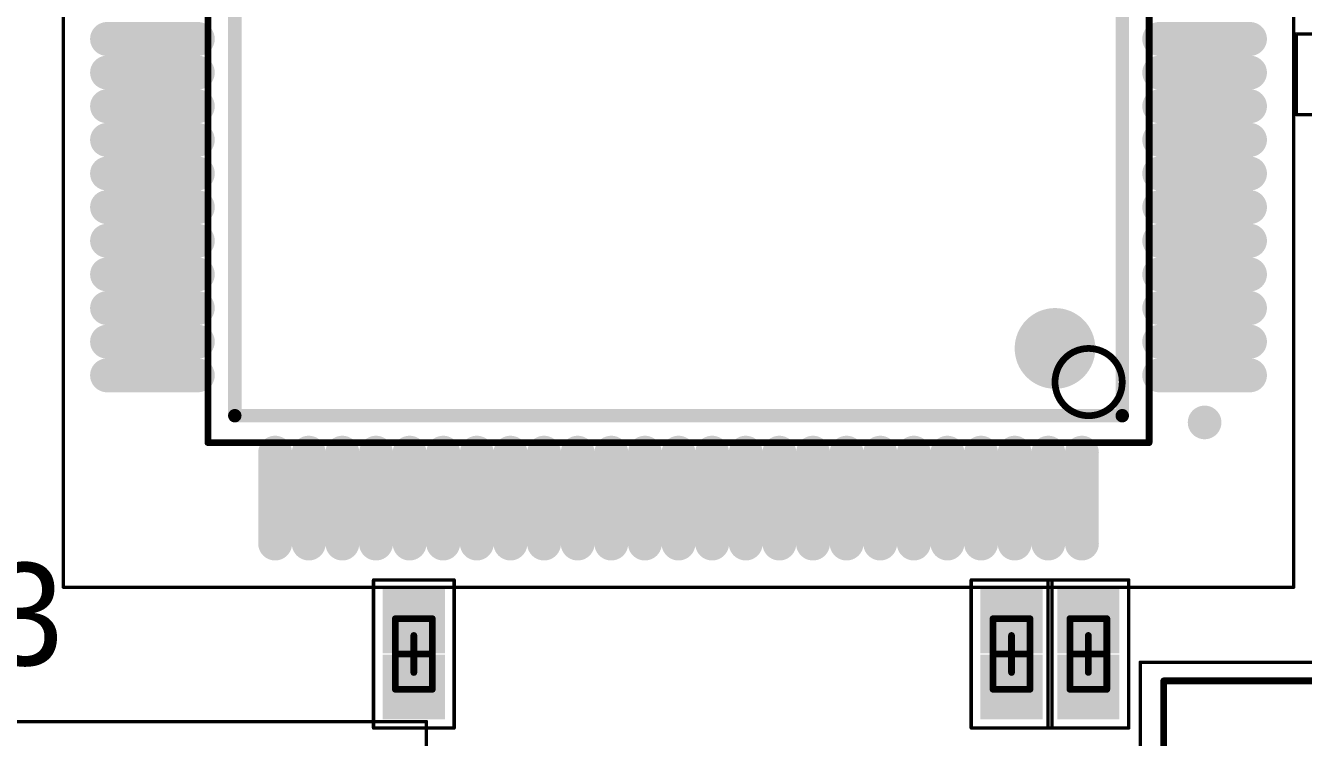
# Model space of a CAD drawing. Header units: millimetres. Extents: x 0 to 100, y 0 to 100.
# Drawn here: x 33.34 to 52.35, y 33.83 to 44.41 of the extents above; entities that cross this region are included whole.
import ezdxf

# ---------------------------------------------------------------- set-up
doc = ezdxf.new("R2010")
doc.units = ezdxf.units.MM
for name, color, linetype in [('Mechanical13', 56, 'Continuous'), ('Mechanical15', 56, 'Continuous'), ('TopLayer', 1, 'Continuous'), ('TopOverlay', 2, 'Continuous'), ('TopPaste', 8, 'Continuous'), ('TopSolder', 216, 'Continuous')]:
    doc.layers.add(name, color=color, linetype=linetype)

msp = doc.modelspace()

# ---------------------------------------------------------------- linework, layer by layer
at = {"layer": 'Mechanical13', "const_width": 0.1}
for points in [[(36.053, 38.212), (36.053, 52.212)], [(50.053, 38.212), (50.053, 52.212)], [(36.053, 38.212), (50.053, 38.212)], [(38.841, 35.595), (39.391, 35.595)], [(38.841, 34.545), (38.841, 35.595)], [(39.391, 34.545), (39.391, 35.595)], [(47.731, 35.595), (48.281, 35.595)], [(47.731, 34.545), (47.731, 35.595)], [(48.281, 34.545), (48.281, 35.595)], [(48.874, 35.595), (49.424, 35.595)], [(48.874, 34.545), (48.874, 35.595)], [(49.424, 34.545), (49.424, 35.595)], [(38.841, 34.545), (39.391, 34.545)], [(47.731, 34.545), (48.281, 34.545)], [(48.874, 34.545), (49.424, 34.545)], [(50.271, 29.083), (50.271, 34.671)], [(50.271, 34.671), (69.971, 34.671)]]:
    msp.add_lwpolyline(points, dxfattribs=at)
at = {"layer": 'Mechanical13'}
for points, const_width in [([(49.653, 39.112, 1), (48.653, 39.112, 1)], 0.1), ([(48.628, 39.112, 1), (48.678, 39.112, 1)], 0.05), ([(49.628, 39.112, 1), (49.678, 39.112, 1)], 0.05), ([(36.028, 38.212, 1), (36.078, 38.212, 1)], 0.05), ([(36.028, 38.212, 1), (36.078, 38.212, 1)], 0.05), ([(50.028, 38.212, 1), (50.078, 38.212, 1)], 0.05), ([(50.028, 38.212, 1), (50.078, 38.212, 1)], 0.05), ([(38.816, 35.595, 1), (38.866, 35.595, 1)], 0.05), ([(38.816, 35.595, 1), (38.866, 35.595, 1)], 0.05), ([(39.366, 35.595, 1), (39.416, 35.595, 1)], 0.05), ([(39.366, 35.595, 1), (39.416, 35.595, 1)], 0.05), ([(47.706, 35.595, 1), (47.756, 35.595, 1)], 0.05), ([(47.706, 35.595, 1), (47.756, 35.595, 1)], 0.05), ([(48.256, 35.595, 1), (48.306, 35.595, 1)], 0.05), ([(48.256, 35.595, 1), (48.306, 35.595, 1)], 0.05), ([(48.849, 35.595, 1), (48.899, 35.595, 1)], 0.05), ([(48.849, 35.595, 1), (48.899, 35.595, 1)], 0.05), ([(49.399, 35.595, 1), (49.449, 35.595, 1)], 0.05), ([(49.399, 35.595, 1), (49.449, 35.595, 1)], 0.05), ([(38.816, 34.545, 1), (38.866, 34.545, 1)], 0.05), ([(38.816, 34.545, 1), (38.866, 34.545, 1)], 0.05), ([(39.366, 34.545, 1), (39.416, 34.545, 1)], 0.05), ([(39.366, 34.545, 1), (39.416, 34.545, 1)], 0.05), ([(47.706, 34.545, 1), (47.756, 34.545, 1)], 0.05), ([(47.706, 34.545, 1), (47.756, 34.545, 1)], 0.05), ([(48.256, 34.545, 1), (48.306, 34.545, 1)], 0.05), ([(48.256, 34.545, 1), (48.306, 34.545, 1)], 0.05), ([(48.849, 34.545, 1), (48.899, 34.545, 1)], 0.05), ([(48.849, 34.545, 1), (48.899, 34.545, 1)], 0.05), ([(49.399, 34.545, 1), (49.449, 34.545, 1)], 0.05), ([(49.399, 34.545, 1), (49.449, 34.545, 1)], 0.05), ([(50.246, 34.671, 1), (50.296, 34.671, 1)], 0.05), ([(50.246, 34.671, 1), (50.296, 34.671, 1)], 0.05)]:
    msp.add_lwpolyline(points, format="xyb", close=True, dxfattribs=dict(at, const_width=const_width))
at = {"layer": 'Mechanical15'}
for points, const_width in [([(33.903, 36.062), (33.903, 54.362)], 0.05), ([(52.203, 36.062), (52.203, 54.362)], 0.05), ([(52.24, 43.088), (52.24, 44.288)], 0.05), ([(52.24, 44.288), (54.44, 44.288)], 0.05), ([(52.24, 43.088), (54.44, 43.088)], 0.05), ([(38.516, 36.17), (39.716, 36.17)], 0.05), ([(38.516, 33.97), (38.516, 36.17)], 0.05), ([(39.716, 33.97), (39.716, 36.17)], 0.05), ([(47.406, 36.17), (48.606, 36.17)], 0.05), ([(47.406, 33.97), (47.406, 36.17)], 0.05), ([(48.549, 36.17), (49.749, 36.17)], 0.05), ([(48.549, 33.97), (48.549, 36.17)], 0.05), ([(48.606, 33.97), (48.606, 36.17)], 0.05), ([(49.749, 33.97), (49.749, 36.17)], 0.05), ([(33.903, 36.062), (52.203, 36.062)], 0.05), ([(39.116, 34.795), (39.116, 35.345)], 0.1), ([(48.006, 34.795), (48.006, 35.345)], 0.1), ([(49.149, 34.795), (49.149, 35.345)], 0.1), ([(38.841, 35.07), (39.391, 35.07)], 0.1), ([(47.731, 35.07), (48.281, 35.07)], 0.1), ([(48.874, 35.07), (49.424, 35.07)], 0.1), ([(49.921, 28.807), (49.921, 34.947)], 0.05), ([(49.921, 34.947), (70.221, 34.947)], 0.05), ([(31.054, 34.065), (39.304, 34.065)], 0.05), ([(39.304, 28.165), (39.304, 34.065)], 0.05), ([(38.516, 33.97), (39.716, 33.97)], 0.05), ([(47.406, 33.97), (48.606, 33.97)], 0.05), ([(48.549, 33.97), (49.749, 33.97)], 0.05)]:
    msp.add_lwpolyline(points, dxfattribs=dict(at, const_width=const_width))
for points, const_width in [([(52.228, 44.288, 1), (52.252, 44.288, 1)], 0.025), ([(52.228, 44.288, 1), (52.252, 44.288, 1)], 0.025), ([(52.228, 43.088, 1), (52.252, 43.088, 1)], 0.025), ([(52.228, 43.088, 1), (52.252, 43.088, 1)], 0.025), ([(38.504, 36.17, 1), (38.529, 36.17, 1)], 0.025), ([(38.504, 36.17, 1), (38.529, 36.17, 1)], 0.025), ([(39.704, 36.17, 1), (39.729, 36.17, 1)], 0.025), ([(39.704, 36.17, 1), (39.729, 36.17, 1)], 0.025), ([(47.394, 36.17, 1), (47.419, 36.17, 1)], 0.025), ([(47.394, 36.17, 1), (47.419, 36.17, 1)], 0.025), ([(48.537, 36.17, 1), (48.562, 36.17, 1)], 0.025), ([(48.537, 36.17, 1), (48.562, 36.17, 1)], 0.025), ([(48.594, 36.17, 1), (48.619, 36.17, 1)], 0.025), ([(48.594, 36.17, 1), (48.619, 36.17, 1)], 0.025), ([(49.737, 36.17, 1), (49.762, 36.17, 1)], 0.025), ([(49.737, 36.17, 1), (49.762, 36.17, 1)], 0.025), ([(33.891, 36.062, 1), (33.915, 36.062, 1)], 0.025), ([(33.891, 36.062, 1), (33.915, 36.062, 1)], 0.025), ([(52.191, 36.062, 1), (52.216, 36.062, 1)], 0.025), ([(52.191, 36.062, 1), (52.216, 36.062, 1)], 0.025), ([(39.091, 35.345, 1), (39.141, 35.345, 1)], 0.05), ([(47.981, 35.345, 1), (48.031, 35.345, 1)], 0.05), ([(49.124, 35.345, 1), (49.174, 35.345, 1)], 0.05), ([(38.816, 35.07, 1), (38.866, 35.07, 1)], 0.05), ([(39.366, 35.07, 1), (39.416, 35.07, 1)], 0.05), ([(47.706, 35.07, 1), (47.756, 35.07, 1)], 0.05), ([(48.256, 35.07, 1), (48.306, 35.07, 1)], 0.05), ([(48.849, 35.07, 1), (48.899, 35.07, 1)], 0.05), ([(49.399, 35.07, 1), (49.449, 35.07, 1)], 0.05), ([(39.091, 34.795, 1), (39.141, 34.795, 1)], 0.05), ([(47.981, 34.795, 1), (48.031, 34.795, 1)], 0.05), ([(49.124, 34.795, 1), (49.174, 34.795, 1)], 0.05), ([(49.908, 34.947, 1), (49.933, 34.947, 1)], 0.025), ([(49.908, 34.947, 1), (49.933, 34.947, 1)], 0.025), ([(39.292, 34.065, 1), (39.316, 34.065, 1)], 0.025), ([(39.292, 34.065, 1), (39.316, 34.065, 1)], 0.025), ([(38.504, 33.97, 1), (38.529, 33.97, 1)], 0.025), ([(38.504, 33.97, 1), (38.529, 33.97, 1)], 0.025), ([(39.704, 33.97, 1), (39.729, 33.97, 1)], 0.025), ([(39.704, 33.97, 1), (39.729, 33.97, 1)], 0.025), ([(47.394, 33.97, 1), (47.419, 33.97, 1)], 0.025), ([(47.394, 33.97, 1), (47.419, 33.97, 1)], 0.025), ([(48.537, 33.97, 1), (48.562, 33.97, 1)], 0.025), ([(48.537, 33.97, 1), (48.562, 33.97, 1)], 0.025), ([(48.594, 33.97, 1), (48.619, 33.97, 1)], 0.025), ([(48.594, 33.97, 1), (48.619, 33.97, 1)], 0.025), ([(49.737, 33.97, 1), (49.762, 33.97, 1)], 0.025), ([(49.737, 33.97, 1), (49.762, 33.97, 1)], 0.025)]:
    msp.add_lwpolyline(points, format="xyb", close=True, dxfattribs=dict(at, const_width=const_width))
at = {"layer": 'TopLayer', "const_width": 0.3}
for points in [[(35.903, 44.212), (34.553, 44.212)], [(51.553, 44.212), (50.203, 44.212)], [(35.903, 43.712), (34.553, 43.712)], [(51.553, 43.712), (50.203, 43.712)], [(35.903, 43.212), (34.553, 43.212)], [(51.553, 43.212), (50.203, 43.212)], [(35.903, 42.712), (34.553, 42.712)], [(51.553, 42.712), (50.203, 42.712)], [(35.903, 42.212), (34.553, 42.212)], [(51.553, 42.212), (50.203, 42.212)], [(35.903, 41.712), (34.553, 41.712)], [(51.553, 41.712), (50.203, 41.712)], [(35.903, 41.212), (34.553, 41.212)], [(51.553, 41.212), (50.203, 41.212)], [(35.903, 40.712), (34.553, 40.712)], [(51.553, 40.712), (50.203, 40.712)], [(35.903, 40.212), (34.553, 40.212)], [(51.553, 40.212), (50.203, 40.212)], [(35.903, 39.712), (34.553, 39.712)], [(51.553, 39.712), (50.203, 39.712)], [(35.903, 39.212), (34.553, 39.212)], [(51.553, 39.212), (50.203, 39.212)], [(37.053, 36.712), (37.053, 38.062)], [(37.553, 36.712), (37.553, 38.062)], [(38.053, 36.712), (38.053, 38.062)], [(38.553, 36.712), (38.553, 38.062)], [(39.053, 36.712), (39.053, 38.062)], [(39.553, 36.712), (39.553, 38.062)], [(40.053, 36.712), (40.053, 38.062)], [(40.553, 36.712), (40.553, 38.062)], [(41.053, 36.712), (41.053, 38.062)], [(41.553, 36.712), (41.553, 38.062)], [(42.053, 36.712), (42.053, 38.062)], [(42.553, 36.712), (42.553, 38.062)], [(43.053, 36.712), (43.053, 38.062)], [(43.553, 36.712), (43.553, 38.062)], [(44.053, 36.712), (44.053, 38.062)], [(44.553, 36.712), (44.553, 38.062)], [(45.053, 36.712), (45.053, 38.062)], [(45.553, 36.712), (45.553, 38.062)], [(46.053, 36.712), (46.053, 38.062)], [(46.553, 36.712), (46.553, 38.062)], [(47.053, 36.712), (47.053, 38.062)], [(47.553, 36.712), (47.553, 38.062)], [(48.053, 36.712), (48.053, 38.062)], [(48.553, 36.712), (48.553, 38.062)], [(49.053, 36.712), (49.053, 38.062)]]:
    msp.add_lwpolyline(points, dxfattribs=at)
at = {"layer": 'TopLayer', "const_width": 0.15}
for points in [[(34.478, 44.212, 1), (34.628, 44.212, 1)], [(35.828, 44.212, 1), (35.978, 44.212, 1)], [(50.128, 44.212, 1), (50.278, 44.212, 1)], [(51.478, 44.212, 1), (51.628, 44.212, 1)], [(34.478, 43.712, 1), (34.628, 43.712, 1)], [(35.828, 43.712, 1), (35.978, 43.712, 1)], [(50.128, 43.712, 1), (50.278, 43.712, 1)], [(51.478, 43.712, 1), (51.628, 43.712, 1)], [(34.478, 43.212, 1), (34.628, 43.212, 1)], [(35.828, 43.212, 1), (35.978, 43.212, 1)], [(50.128, 43.212, 1), (50.278, 43.212, 1)], [(51.478, 43.212, 1), (51.628, 43.212, 1)], [(34.478, 42.712, 1), (34.628, 42.712, 1)], [(35.828, 42.712, 1), (35.978, 42.712, 1)], [(50.128, 42.712, 1), (50.278, 42.712, 1)], [(51.478, 42.712, 1), (51.628, 42.712, 1)], [(34.478, 42.212, 1), (34.628, 42.212, 1)], [(35.828, 42.212, 1), (35.978, 42.212, 1)], [(50.128, 42.212, 1), (50.278, 42.212, 1)], [(51.478, 42.212, 1), (51.628, 42.212, 1)], [(34.478, 41.712, 1), (34.628, 41.712, 1)], [(35.828, 41.712, 1), (35.978, 41.712, 1)], [(50.128, 41.712, 1), (50.278, 41.712, 1)], [(51.478, 41.712, 1), (51.628, 41.712, 1)], [(34.478, 41.212, 1), (34.628, 41.212, 1)], [(35.828, 41.212, 1), (35.978, 41.212, 1)], [(50.128, 41.212, 1), (50.278, 41.212, 1)], [(51.478, 41.212, 1), (51.628, 41.212, 1)], [(34.478, 40.712, 1), (34.628, 40.712, 1)], [(35.828, 40.712, 1), (35.978, 40.712, 1)], [(50.128, 40.712, 1), (50.278, 40.712, 1)], [(51.478, 40.712, 1), (51.628, 40.712, 1)], [(34.478, 40.212, 1), (34.628, 40.212, 1)], [(35.828, 40.212, 1), (35.978, 40.212, 1)], [(50.128, 40.212, 1), (50.278, 40.212, 1)], [(51.478, 40.212, 1), (51.628, 40.212, 1)], [(34.478, 39.712, 1), (34.628, 39.712, 1)], [(35.828, 39.712, 1), (35.978, 39.712, 1)], [(50.128, 39.712, 1), (50.278, 39.712, 1)], [(51.478, 39.712, 1), (51.628, 39.712, 1)], [(34.478, 39.212, 1), (34.628, 39.212, 1)], [(35.828, 39.212, 1), (35.978, 39.212, 1)], [(50.128, 39.212, 1), (50.278, 39.212, 1)], [(51.478, 39.212, 1), (51.628, 39.212, 1)], [(36.978, 38.062, 1), (37.128, 38.062, 1)], [(37.478, 38.062, 1), (37.628, 38.062, 1)], [(37.978, 38.062, 1), (38.128, 38.062, 1)], [(38.478, 38.062, 1), (38.628, 38.062, 1)], [(38.978, 38.062, 1), (39.128, 38.062, 1)], [(39.478, 38.062, 1), (39.628, 38.062, 1)], [(39.978, 38.062, 1), (40.128, 38.062, 1)], [(40.478, 38.062, 1), (40.628, 38.062, 1)], [(40.978, 38.062, 1), (41.128, 38.062, 1)], [(41.478, 38.062, 1), (41.628, 38.062, 1)], [(41.978, 38.062, 1), (42.128, 38.062, 1)], [(42.478, 38.062, 1), (42.628, 38.062, 1)], [(42.978, 38.062, 1), (43.128, 38.062, 1)], [(43.478, 38.062, 1), (43.628, 38.062, 1)], [(43.978, 38.062, 1), (44.128, 38.062, 1)], [(44.478, 38.062, 1), (44.628, 38.062, 1)], [(44.978, 38.062, 1), (45.128, 38.062, 1)], [(45.478, 38.062, 1), (45.628, 38.062, 1)], [(45.978, 38.062, 1), (46.128, 38.062, 1)], [(46.478, 38.062, 1), (46.628, 38.062, 1)], [(46.978, 38.062, 1), (47.128, 38.062, 1)], [(47.478, 38.062, 1), (47.628, 38.062, 1)], [(47.978, 38.062, 1), (48.128, 38.062, 1)], [(48.478, 38.062, 1), (48.628, 38.062, 1)], [(48.978, 38.062, 1), (49.128, 38.062, 1)], [(36.978, 36.712, 1), (37.128, 36.712, 1)], [(37.478, 36.712, 1), (37.628, 36.712, 1)], [(37.978, 36.712, 1), (38.128, 36.712, 1)], [(38.478, 36.712, 1), (38.628, 36.712, 1)], [(38.978, 36.712, 1), (39.128, 36.712, 1)], [(39.478, 36.712, 1), (39.628, 36.712, 1)], [(39.978, 36.712, 1), (40.128, 36.712, 1)], [(40.478, 36.712, 1), (40.628, 36.712, 1)], [(40.978, 36.712, 1), (41.128, 36.712, 1)], [(41.478, 36.712, 1), (41.628, 36.712, 1)], [(41.978, 36.712, 1), (42.128, 36.712, 1)], [(42.478, 36.712, 1), (42.628, 36.712, 1)], [(42.978, 36.712, 1), (43.128, 36.712, 1)], [(43.478, 36.712, 1), (43.628, 36.712, 1)], [(43.978, 36.712, 1), (44.128, 36.712, 1)], [(44.478, 36.712, 1), (44.628, 36.712, 1)], [(44.978, 36.712, 1), (45.128, 36.712, 1)], [(45.478, 36.712, 1), (45.628, 36.712, 1)], [(45.978, 36.712, 1), (46.128, 36.712, 1)], [(46.478, 36.712, 1), (46.628, 36.712, 1)], [(46.978, 36.712, 1), (47.128, 36.712, 1)], [(47.478, 36.712, 1), (47.628, 36.712, 1)], [(47.978, 36.712, 1), (48.128, 36.712, 1)], [(48.478, 36.712, 1), (48.628, 36.712, 1)], [(48.978, 36.712, 1), (49.128, 36.712, 1)]]:
    msp.add_lwpolyline(points, format="xyb", close=True, dxfattribs=at)
at = {"layer": 'TopLayer'}
for points in [[(39.476, 35.94), (38.756, 35.94), (39.476, 35.18), (38.756, 35.18)], [(48.366, 35.94), (47.646, 35.94), (48.366, 35.18), (47.646, 35.18)], [(49.509, 35.94), (48.789, 35.94), (49.509, 35.18), (48.789, 35.18)], [(39.476, 34.96), (38.756, 34.96), (39.476, 34.2), (38.756, 34.2)], [(48.366, 34.96), (47.646, 34.96), (48.366, 34.2), (47.646, 34.2)], [(49.509, 34.96), (48.789, 34.96), (49.509, 34.2), (48.789, 34.2)]]:
    msp.add_solid(points, dxfattribs=at)
at = {"layer": 'TopOverlay', "const_width": 0.2}
for points in [[(36.453, 38.612), (36.453, 51.812)], [(49.653, 38.612), (49.653, 51.812)], [(36.453, 38.612), (49.653, 38.612)]]:
    msp.add_lwpolyline(points, dxfattribs=at)
at = {"layer": 'TopOverlay'}
for points, const_width in [([(48.953, 39.612, 1), (48.353, 39.612, 1)], 0.6), ([(48.203, 39.612, 1), (48.503, 39.612, 1)], 0.3), ([(48.803, 39.612, 1), (49.103, 39.612, 1)], 0.3), ([(36.403, 38.612, 1), (36.503, 38.612, 1)], 0.1), ([(36.403, 38.612, 1), (36.503, 38.612, 1)], 0.1), ([(49.603, 38.612, 1), (49.703, 38.612, 1)], 0.1), ([(49.603, 38.612, 1), (49.703, 38.612, 1)], 0.1), ([(51.003, 38.512, 1), (50.753, 38.512, 1)], 0.25), ([(50.691, 38.512, 1), (50.815, 38.512, 1)], 0.125), ([(50.941, 38.512, 1), (51.066, 38.512, 1)], 0.125)]:
    msp.add_lwpolyline(points, format="xyb", close=True, dxfattribs=dict(at, const_width=const_width))
at = {"layer": 'TopPaste', "const_width": 0.3}
for points in [[(35.903, 44.212), (34.553, 44.212)], [(51.553, 44.212), (50.203, 44.212)], [(35.903, 43.712), (34.553, 43.712)], [(51.553, 43.712), (50.203, 43.712)], [(35.903, 43.212), (34.553, 43.212)], [(51.553, 43.212), (50.203, 43.212)], [(35.903, 42.712), (34.553, 42.712)], [(51.553, 42.712), (50.203, 42.712)], [(35.903, 42.212), (34.553, 42.212)], [(51.553, 42.212), (50.203, 42.212)], [(35.903, 41.712), (34.553, 41.712)], [(51.553, 41.712), (50.203, 41.712)], [(35.903, 41.212), (34.553, 41.212)], [(51.553, 41.212), (50.203, 41.212)], [(35.903, 40.712), (34.553, 40.712)], [(51.553, 40.712), (50.203, 40.712)], [(35.903, 40.212), (34.553, 40.212)], [(51.553, 40.212), (50.203, 40.212)], [(35.903, 39.712), (34.553, 39.712)], [(51.553, 39.712), (50.203, 39.712)], [(35.903, 39.212), (34.553, 39.212)], [(51.553, 39.212), (50.203, 39.212)], [(37.053, 36.712), (37.053, 38.062)], [(37.553, 36.712), (37.553, 38.062)], [(38.053, 36.712), (38.053, 38.062)], [(38.553, 36.712), (38.553, 38.062)], [(39.053, 36.712), (39.053, 38.062)], [(39.553, 36.712), (39.553, 38.062)], [(40.053, 36.712), (40.053, 38.062)], [(40.553, 36.712), (40.553, 38.062)], [(41.053, 36.712), (41.053, 38.062)], [(41.553, 36.712), (41.553, 38.062)], [(42.053, 36.712), (42.053, 38.062)], [(42.553, 36.712), (42.553, 38.062)], [(43.053, 36.712), (43.053, 38.062)], [(43.553, 36.712), (43.553, 38.062)], [(44.053, 36.712), (44.053, 38.062)], [(44.553, 36.712), (44.553, 38.062)], [(45.053, 36.712), (45.053, 38.062)], [(45.553, 36.712), (45.553, 38.062)], [(46.053, 36.712), (46.053, 38.062)], [(46.553, 36.712), (46.553, 38.062)], [(47.053, 36.712), (47.053, 38.062)], [(47.553, 36.712), (47.553, 38.062)], [(48.053, 36.712), (48.053, 38.062)], [(48.553, 36.712), (48.553, 38.062)], [(49.053, 36.712), (49.053, 38.062)]]:
    msp.add_lwpolyline(points, dxfattribs=at)
at = {"layer": 'TopPaste', "const_width": 0.15}
for points in [[(34.478, 44.212, 1), (34.628, 44.212, 1)], [(35.828, 44.212, 1), (35.978, 44.212, 1)], [(50.128, 44.212, 1), (50.278, 44.212, 1)], [(51.478, 44.212, 1), (51.628, 44.212, 1)], [(34.478, 43.712, 1), (34.628, 43.712, 1)], [(35.828, 43.712, 1), (35.978, 43.712, 1)], [(50.128, 43.712, 1), (50.278, 43.712, 1)], [(51.478, 43.712, 1), (51.628, 43.712, 1)], [(34.478, 43.212, 1), (34.628, 43.212, 1)], [(35.828, 43.212, 1), (35.978, 43.212, 1)], [(50.128, 43.212, 1), (50.278, 43.212, 1)], [(51.478, 43.212, 1), (51.628, 43.212, 1)], [(34.478, 42.712, 1), (34.628, 42.712, 1)], [(35.828, 42.712, 1), (35.978, 42.712, 1)], [(50.128, 42.712, 1), (50.278, 42.712, 1)], [(51.478, 42.712, 1), (51.628, 42.712, 1)], [(34.478, 42.212, 1), (34.628, 42.212, 1)], [(35.828, 42.212, 1), (35.978, 42.212, 1)], [(50.128, 42.212, 1), (50.278, 42.212, 1)], [(51.478, 42.212, 1), (51.628, 42.212, 1)], [(34.478, 41.712, 1), (34.628, 41.712, 1)], [(35.828, 41.712, 1), (35.978, 41.712, 1)], [(50.128, 41.712, 1), (50.278, 41.712, 1)], [(51.478, 41.712, 1), (51.628, 41.712, 1)], [(34.478, 41.212, 1), (34.628, 41.212, 1)], [(35.828, 41.212, 1), (35.978, 41.212, 1)], [(50.128, 41.212, 1), (50.278, 41.212, 1)], [(51.478, 41.212, 1), (51.628, 41.212, 1)], [(34.478, 40.712, 1), (34.628, 40.712, 1)], [(35.828, 40.712, 1), (35.978, 40.712, 1)], [(50.128, 40.712, 1), (50.278, 40.712, 1)], [(51.478, 40.712, 1), (51.628, 40.712, 1)], [(34.478, 40.212, 1), (34.628, 40.212, 1)], [(35.828, 40.212, 1), (35.978, 40.212, 1)], [(50.128, 40.212, 1), (50.278, 40.212, 1)], [(51.478, 40.212, 1), (51.628, 40.212, 1)], [(34.478, 39.712, 1), (34.628, 39.712, 1)], [(35.828, 39.712, 1), (35.978, 39.712, 1)], [(50.128, 39.712, 1), (50.278, 39.712, 1)], [(51.478, 39.712, 1), (51.628, 39.712, 1)], [(34.478, 39.212, 1), (34.628, 39.212, 1)], [(35.828, 39.212, 1), (35.978, 39.212, 1)], [(50.128, 39.212, 1), (50.278, 39.212, 1)], [(51.478, 39.212, 1), (51.628, 39.212, 1)], [(36.978, 38.062, 1), (37.128, 38.062, 1)], [(37.478, 38.062, 1), (37.628, 38.062, 1)], [(37.978, 38.062, 1), (38.128, 38.062, 1)], [(38.478, 38.062, 1), (38.628, 38.062, 1)], [(38.978, 38.062, 1), (39.128, 38.062, 1)], [(39.478, 38.062, 1), (39.628, 38.062, 1)], [(39.978, 38.062, 1), (40.128, 38.062, 1)], [(40.478, 38.062, 1), (40.628, 38.062, 1)], [(40.978, 38.062, 1), (41.128, 38.062, 1)], [(41.478, 38.062, 1), (41.628, 38.062, 1)], [(41.978, 38.062, 1), (42.128, 38.062, 1)], [(42.478, 38.062, 1), (42.628, 38.062, 1)], [(42.978, 38.062, 1), (43.128, 38.062, 1)], [(43.478, 38.062, 1), (43.628, 38.062, 1)], [(43.978, 38.062, 1), (44.128, 38.062, 1)], [(44.478, 38.062, 1), (44.628, 38.062, 1)], [(44.978, 38.062, 1), (45.128, 38.062, 1)], [(45.478, 38.062, 1), (45.628, 38.062, 1)], [(45.978, 38.062, 1), (46.128, 38.062, 1)], [(46.478, 38.062, 1), (46.628, 38.062, 1)], [(46.978, 38.062, 1), (47.128, 38.062, 1)], [(47.478, 38.062, 1), (47.628, 38.062, 1)], [(47.978, 38.062, 1), (48.128, 38.062, 1)], [(48.478, 38.062, 1), (48.628, 38.062, 1)], [(48.978, 38.062, 1), (49.128, 38.062, 1)], [(36.978, 36.712, 1), (37.128, 36.712, 1)], [(37.478, 36.712, 1), (37.628, 36.712, 1)], [(37.978, 36.712, 1), (38.128, 36.712, 1)], [(38.478, 36.712, 1), (38.628, 36.712, 1)], [(38.978, 36.712, 1), (39.128, 36.712, 1)], [(39.478, 36.712, 1), (39.628, 36.712, 1)], [(39.978, 36.712, 1), (40.128, 36.712, 1)], [(40.478, 36.712, 1), (40.628, 36.712, 1)], [(40.978, 36.712, 1), (41.128, 36.712, 1)], [(41.478, 36.712, 1), (41.628, 36.712, 1)], [(41.978, 36.712, 1), (42.128, 36.712, 1)], [(42.478, 36.712, 1), (42.628, 36.712, 1)], [(42.978, 36.712, 1), (43.128, 36.712, 1)], [(43.478, 36.712, 1), (43.628, 36.712, 1)], [(43.978, 36.712, 1), (44.128, 36.712, 1)], [(44.478, 36.712, 1), (44.628, 36.712, 1)], [(44.978, 36.712, 1), (45.128, 36.712, 1)], [(45.478, 36.712, 1), (45.628, 36.712, 1)], [(45.978, 36.712, 1), (46.128, 36.712, 1)], [(46.478, 36.712, 1), (46.628, 36.712, 1)], [(46.978, 36.712, 1), (47.128, 36.712, 1)], [(47.478, 36.712, 1), (47.628, 36.712, 1)], [(47.978, 36.712, 1), (48.128, 36.712, 1)], [(48.478, 36.712, 1), (48.628, 36.712, 1)], [(48.978, 36.712, 1), (49.128, 36.712, 1)]]:
    msp.add_lwpolyline(points, format="xyb", close=True, dxfattribs=at)
at = {"layer": 'TopPaste'}
for points in [[(39.476, 35.94), (38.756, 35.94), (39.476, 35.18), (38.756, 35.18)], [(48.366, 35.94), (47.646, 35.94), (48.366, 35.18), (47.646, 35.18)], [(49.509, 35.94), (48.789, 35.94), (49.509, 35.18), (48.789, 35.18)], [(39.476, 34.96), (38.756, 34.96), (39.476, 34.2), (38.756, 34.2)], [(48.366, 34.96), (47.646, 34.96), (48.366, 34.2), (47.646, 34.2)], [(49.509, 34.96), (48.789, 34.96), (49.509, 34.2), (48.789, 34.2)]]:
    msp.add_solid(points, dxfattribs=at)
at = {"layer": 'TopSolder', "const_width": 0.503}
for points in [[(35.903, 44.212), (34.553, 44.212)], [(51.553, 44.212), (50.203, 44.212)], [(35.903, 43.712), (34.553, 43.712)], [(51.553, 43.712), (50.203, 43.712)], [(35.903, 43.212), (34.553, 43.212)], [(51.553, 43.212), (50.203, 43.212)], [(35.903, 42.712), (34.553, 42.712)], [(51.553, 42.712), (50.203, 42.712)], [(35.903, 42.212), (34.553, 42.212)], [(51.553, 42.212), (50.203, 42.212)], [(35.903, 41.712), (34.553, 41.712)], [(51.553, 41.712), (50.203, 41.712)], [(35.903, 41.212), (34.553, 41.212)], [(51.553, 41.212), (50.203, 41.212)], [(35.903, 40.712), (34.553, 40.712)], [(51.553, 40.712), (50.203, 40.712)], [(35.903, 40.212), (34.553, 40.212)], [(51.553, 40.212), (50.203, 40.212)], [(35.903, 39.712), (34.553, 39.712)], [(51.553, 39.712), (50.203, 39.712)], [(35.903, 39.212), (34.553, 39.212)], [(51.553, 39.212), (50.203, 39.212)], [(37.053, 36.712), (37.053, 38.062)], [(37.553, 36.712), (37.553, 38.062)], [(38.053, 36.712), (38.053, 38.062)], [(38.553, 36.712), (38.553, 38.062)], [(39.053, 36.712), (39.053, 38.062)], [(39.553, 36.712), (39.553, 38.062)], [(40.053, 36.712), (40.053, 38.062)], [(40.553, 36.712), (40.553, 38.062)], [(41.053, 36.712), (41.053, 38.062)], [(41.553, 36.712), (41.553, 38.062)], [(42.053, 36.712), (42.053, 38.062)], [(42.553, 36.712), (42.553, 38.062)], [(43.053, 36.712), (43.053, 38.062)], [(43.553, 36.712), (43.553, 38.062)], [(44.053, 36.712), (44.053, 38.062)], [(44.553, 36.712), (44.553, 38.062)], [(45.053, 36.712), (45.053, 38.062)], [(45.553, 36.712), (45.553, 38.062)], [(46.053, 36.712), (46.053, 38.062)], [(46.553, 36.712), (46.553, 38.062)], [(47.053, 36.712), (47.053, 38.062)], [(47.553, 36.712), (47.553, 38.062)], [(48.053, 36.712), (48.053, 38.062)], [(48.553, 36.712), (48.553, 38.062)], [(49.053, 36.712), (49.053, 38.062)]]:
    msp.add_lwpolyline(points, dxfattribs=at)
at = {"layer": 'TopSolder', "const_width": 0.252}
for points in [[(34.427, 44.212, 1), (34.679, 44.212, 1)], [(35.777, 44.212, 1), (36.029, 44.212, 1)], [(50.077, 44.212, 1), (50.329, 44.212, 1)], [(51.427, 44.212, 1), (51.679, 44.212, 1)], [(34.427, 43.712, 1), (34.679, 43.712, 1)], [(35.777, 43.712, 1), (36.029, 43.712, 1)], [(50.077, 43.712, 1), (50.329, 43.712, 1)], [(51.427, 43.712, 1), (51.679, 43.712, 1)], [(34.427, 43.212, 1), (34.679, 43.212, 1)], [(35.777, 43.212, 1), (36.029, 43.212, 1)], [(50.077, 43.212, 1), (50.329, 43.212, 1)], [(51.427, 43.212, 1), (51.679, 43.212, 1)], [(34.427, 42.712, 1), (34.679, 42.712, 1)], [(35.777, 42.712, 1), (36.029, 42.712, 1)], [(50.077, 42.712, 1), (50.329, 42.712, 1)], [(51.427, 42.712, 1), (51.679, 42.712, 1)], [(34.427, 42.212, 1), (34.679, 42.212, 1)], [(35.777, 42.212, 1), (36.029, 42.212, 1)], [(50.077, 42.212, 1), (50.329, 42.212, 1)], [(51.427, 42.212, 1), (51.679, 42.212, 1)], [(34.427, 41.712, 1), (34.679, 41.712, 1)], [(35.777, 41.712, 1), (36.029, 41.712, 1)], [(50.077, 41.712, 1), (50.329, 41.712, 1)], [(51.427, 41.712, 1), (51.679, 41.712, 1)], [(34.427, 41.212, 1), (34.679, 41.212, 1)], [(35.777, 41.212, 1), (36.029, 41.212, 1)], [(50.077, 41.212, 1), (50.329, 41.212, 1)], [(51.427, 41.212, 1), (51.679, 41.212, 1)], [(34.427, 40.712, 1), (34.679, 40.712, 1)], [(35.777, 40.712, 1), (36.029, 40.712, 1)], [(50.077, 40.712, 1), (50.329, 40.712, 1)], [(51.427, 40.712, 1), (51.679, 40.712, 1)], [(34.427, 40.212, 1), (34.679, 40.212, 1)], [(35.777, 40.212, 1), (36.029, 40.212, 1)], [(50.077, 40.212, 1), (50.329, 40.212, 1)], [(51.427, 40.212, 1), (51.679, 40.212, 1)], [(34.427, 39.712, 1), (34.679, 39.712, 1)], [(35.777, 39.712, 1), (36.029, 39.712, 1)], [(50.077, 39.712, 1), (50.329, 39.712, 1)], [(51.427, 39.712, 1), (51.679, 39.712, 1)], [(34.427, 39.212, 1), (34.679, 39.212, 1)], [(35.777, 39.212, 1), (36.029, 39.212, 1)], [(50.077, 39.212, 1), (50.329, 39.212, 1)], [(51.427, 39.212, 1), (51.679, 39.212, 1)], [(36.927, 38.062, 1), (37.179, 38.062, 1)], [(37.427, 38.062, 1), (37.679, 38.062, 1)], [(37.927, 38.062, 1), (38.179, 38.062, 1)], [(38.427, 38.062, 1), (38.679, 38.062, 1)], [(38.927, 38.062, 1), (39.179, 38.062, 1)], [(39.427, 38.062, 1), (39.679, 38.062, 1)], [(39.927, 38.062, 1), (40.179, 38.062, 1)], [(40.427, 38.062, 1), (40.679, 38.062, 1)], [(40.927, 38.062, 1), (41.179, 38.062, 1)], [(41.427, 38.062, 1), (41.679, 38.062, 1)], [(41.927, 38.062, 1), (42.179, 38.062, 1)], [(42.427, 38.062, 1), (42.679, 38.062, 1)], [(42.927, 38.062, 1), (43.179, 38.062, 1)], [(43.427, 38.062, 1), (43.679, 38.062, 1)], [(43.927, 38.062, 1), (44.179, 38.062, 1)], [(44.427, 38.062, 1), (44.679, 38.062, 1)], [(44.927, 38.062, 1), (45.179, 38.062, 1)], [(45.427, 38.062, 1), (45.679, 38.062, 1)], [(45.927, 38.062, 1), (46.179, 38.062, 1)], [(46.427, 38.062, 1), (46.679, 38.062, 1)], [(46.927, 38.062, 1), (47.179, 38.062, 1)], [(47.427, 38.062, 1), (47.679, 38.062, 1)], [(47.927, 38.062, 1), (48.179, 38.062, 1)], [(48.427, 38.062, 1), (48.679, 38.062, 1)], [(48.927, 38.062, 1), (49.179, 38.062, 1)], [(36.927, 36.712, 1), (37.179, 36.712, 1)], [(37.427, 36.712, 1), (37.679, 36.712, 1)], [(37.927, 36.712, 1), (38.179, 36.712, 1)], [(38.427, 36.712, 1), (38.679, 36.712, 1)], [(38.927, 36.712, 1), (39.179, 36.712, 1)], [(39.427, 36.712, 1), (39.679, 36.712, 1)], [(39.927, 36.712, 1), (40.179, 36.712, 1)], [(40.427, 36.712, 1), (40.679, 36.712, 1)], [(40.927, 36.712, 1), (41.179, 36.712, 1)], [(41.427, 36.712, 1), (41.679, 36.712, 1)], [(41.927, 36.712, 1), (42.179, 36.712, 1)], [(42.427, 36.712, 1), (42.679, 36.712, 1)], [(42.927, 36.712, 1), (43.179, 36.712, 1)], [(43.427, 36.712, 1), (43.679, 36.712, 1)], [(43.927, 36.712, 1), (44.179, 36.712, 1)], [(44.427, 36.712, 1), (44.679, 36.712, 1)], [(44.927, 36.712, 1), (45.179, 36.712, 1)], [(45.427, 36.712, 1), (45.679, 36.712, 1)], [(45.927, 36.712, 1), (46.179, 36.712, 1)], [(46.427, 36.712, 1), (46.679, 36.712, 1)], [(46.927, 36.712, 1), (47.179, 36.712, 1)], [(47.427, 36.712, 1), (47.679, 36.712, 1)], [(47.927, 36.712, 1), (48.179, 36.712, 1)], [(48.427, 36.712, 1), (48.679, 36.712, 1)], [(48.927, 36.712, 1), (49.179, 36.712, 1)]]:
    msp.add_lwpolyline(points, format="xyb", close=True, dxfattribs=at)
at = {"layer": 'TopSolder'}
for points in [[(39.578, 36.042), (38.654, 36.042), (39.578, 35.078), (38.654, 35.078)], [(48.468, 36.042), (47.544, 36.042), (48.468, 35.078), (47.544, 35.078)], [(49.611, 36.042), (48.687, 36.042), (49.611, 35.078), (48.687, 35.078)], [(39.578, 35.062), (38.654, 35.062), (39.578, 34.098), (38.654, 34.098)], [(48.468, 35.062), (47.544, 35.062), (48.468, 34.098), (47.544, 34.098)], [(49.611, 35.062), (48.687, 35.062), (49.611, 34.098), (48.687, 34.098)]]:
    msp.add_solid(points, dxfattribs=at)

# ---------------------------------------------------------------- texts
at = {"layer": 'TopOverlay'}
msp.add_text('U3', height=1.524, dxfattribs=at).set_placement((31.293, 34.9))

doc.saveas('drawing.dxf')
